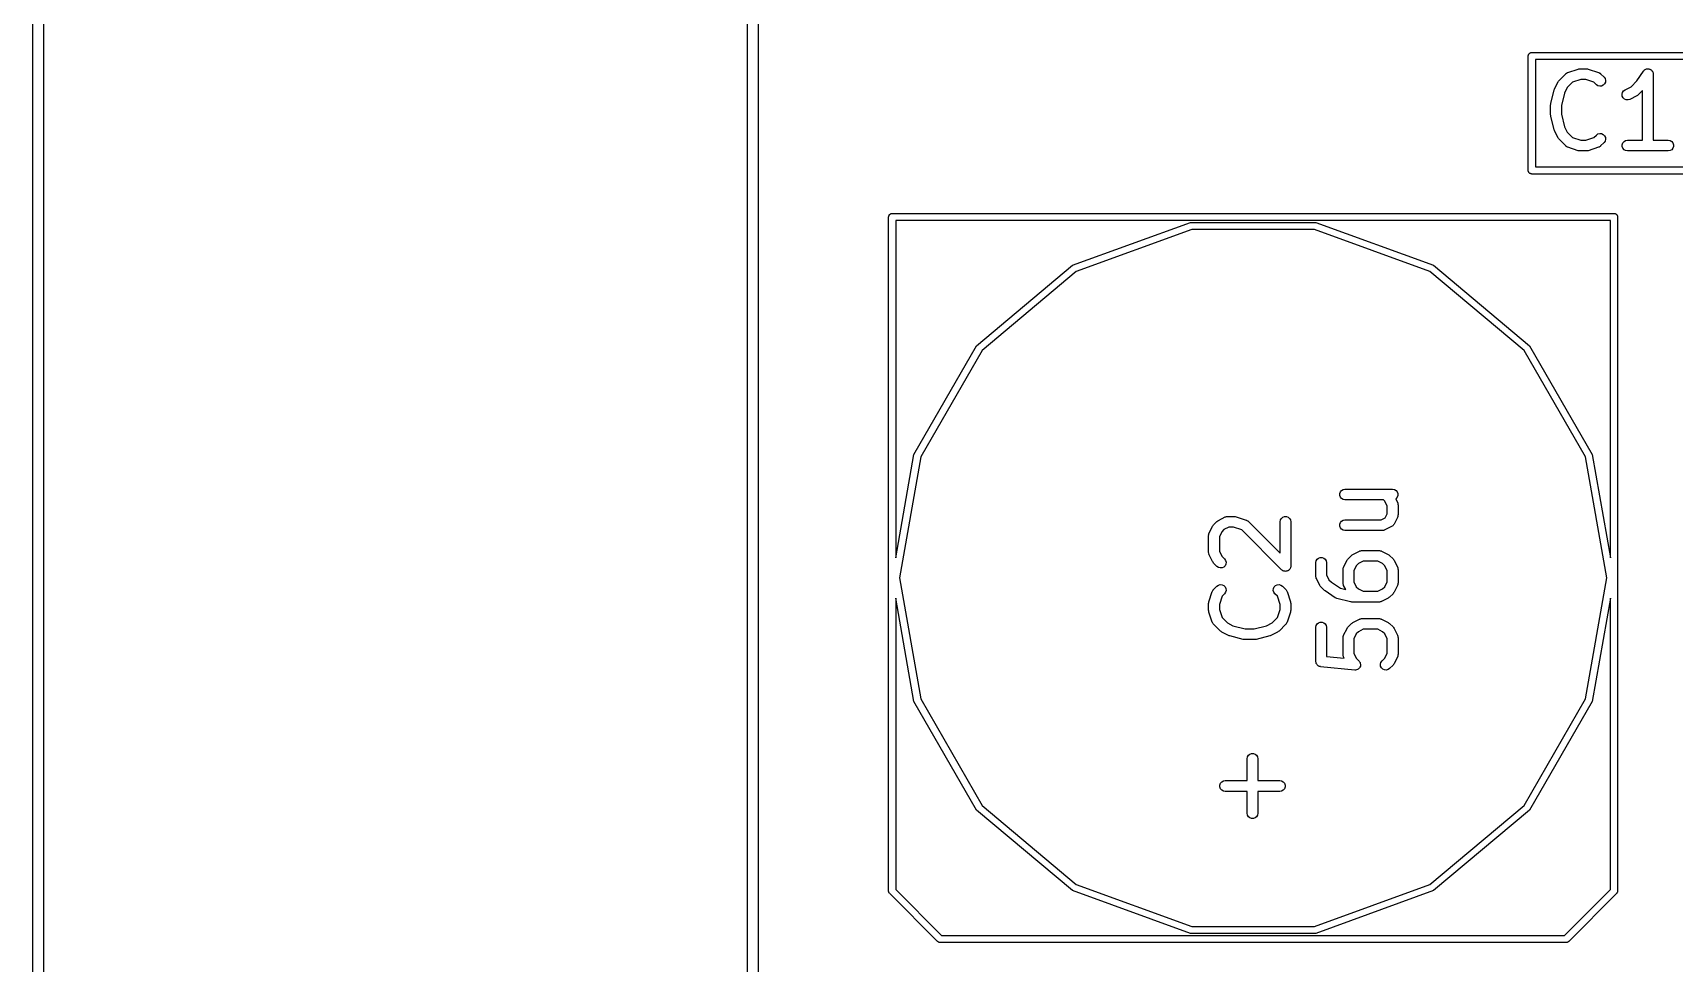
# Model space of a CAD drawing. Extents: x 1 to 57, y -99 to 45.
# Drawn here: x 0.93 to 23.89, y -85.89 to -72.88 of the extents above; entities that cross this region are included whole.
import ezdxf

# ---------------------------------------------------------------- set-up
doc = ezdxf.new("R2010")
doc.units = 0
doc.header["$MEASUREMENT"] = 0
doc.layers.add('BLACK', color=7, linetype='CONTINUOUS')

msp = doc.modelspace()

# ---------------------------------------------------------------- linework, layer by layer
at = {"layer": 'Black'}
for p, q in [((0.925, -99), (0.925, -1)), ((1.075, -1.075), (1.075, -98.925)), ((10.925, -98.925), (10.925, -1.075)), ((11.075, -1), (11.075, -99)), ((21.85, -73.2), (21.8508, -73.1957)), ((21.85, -74.8), (21.85, -73.2)), ((21.8508, -73.1913), (21.8523, -73.1872)), ((21.8508, -73.1957), (21.8508, -73.1913)), ((21.8523, -73.1872), (21.853, -73.1829)), ((21.853, -73.1829), (21.8552, -73.1791)), ((21.8552, -73.1791), (21.8567, -73.175)), ((21.8567, -73.175), (21.8595, -73.1716)), ((21.8595, -73.1716), (21.8617, -73.1679)), ((21.8617, -73.1679), (21.865, -73.165)), ((21.865, -73.165), (21.8679, -73.1617)), ((21.8679, -73.1617), (21.8716, -73.1595)), ((21.8716, -73.1595), (21.875, -73.1567)), ((21.875, -73.1567), (21.8791, -73.1552)), ((21.8791, -73.1552), (21.8829, -73.153)), ((21.8829, -73.153), (21.8872, -73.1523)), ((21.8872, -73.1523), (21.8913, -73.1508)), ((21.8913, -73.1508), (21.8957, -73.1508)), ((21.8957, -73.1508), (21.9, -73.15)), ((21.9, -73.15), (25.1, -73.15)), ((21.95, -73.25), (21.95, -74.75)), ((25.05, -73.25), (21.95, -73.25)), ((22.2803, -73.5422), (22.3755, -73.447)), ((22.3755, -73.447), (22.3791, -73.4445)), ((22.3791, -73.4445), (22.3819, -73.4413)), ((22.3819, -73.4413), (22.3897, -73.4371)), ((22.3897, -73.4371), (22.3969, -73.432)), ((22.3969, -73.432), (22.4011, -73.4309)), ((22.4011, -73.4309), (22.4049, -73.4288)), ((22.4049, -73.4288), (22.5477, -73.3812)), ((22.5477, -73.3812), (22.5596, -73.3795)), ((22.5596, -73.3795), (22.5714, -73.3774)), ((22.5714, -73.3774), (22.6667, -73.3774)), ((22.6667, -73.3774), (22.6785, -73.3795)), ((22.6785, -73.3795), (22.6904, -73.3812)), ((22.6904, -73.3812), (22.8332, -73.4288)), ((22.8332, -73.4288), (22.837, -73.4309)), ((22.837, -73.4309), (22.8412, -73.432)), ((22.8412, -73.432), (22.8484, -73.4371)), ((22.8484, -73.4371), (22.8561, -73.4413)), ((22.8561, -73.4413), (22.859, -73.4445)), ((22.859, -73.4445), (22.8626, -73.447)), ((22.8626, -73.447), (22.9102, -73.4946)), ((23.3703, -73.5475), (23.4614, -73.4108)), ((23.4614, -73.4108), (23.4643, -73.4078)), ((23.4643, -73.4078), (23.4664, -73.4042)), ((23.4664, -73.4042), (23.4732, -73.3984)), ((23.4732, -73.3984), (23.4794, -73.3919)), ((23.4794, -73.3919), (23.4831, -73.3901)), ((23.4831, -73.3901), (23.4863, -73.3874)), ((23.4863, -73.3874), (23.4947, -73.3844)), ((23.4947, -73.3844), (23.5027, -73.3804)), ((23.5027, -73.3804), (23.5069, -73.3799)), ((23.5069, -73.3799), (23.5108, -73.3785)), ((23.5108, -73.3785), (23.5197, -73.3785)), ((23.5197, -73.3785), (23.5286, -73.3775)), ((23.5286, -73.3775), (23.5327, -73.3785)), ((23.5327, -73.3785), (23.5368, -73.3785)), ((23.5368, -73.3785), (23.5452, -73.3816)), ((23.5452, -73.3816), (23.5539, -73.3837)), ((23.5539, -73.3837), (23.5574, -73.386)), ((23.5574, -73.386), (23.5613, -73.3874)), ((23.5613, -73.3874), (23.5682, -73.3932)), ((23.5682, -73.3932), (23.5756, -73.3981)), ((23.5756, -73.3981), (23.5781, -73.4015)), ((23.5781, -73.4015), (23.5813, -73.4042)), ((23.5813, -73.4042), (23.5857, -73.4119)), ((23.5857, -73.4119), (23.591, -73.4191)), ((23.591, -73.4191), (23.5922, -73.4231)), ((23.5922, -73.4231), (23.5943, -73.4267)), ((23.5943, -73.4267), (23.5958, -73.4355)), ((23.5958, -73.4355), (23.5984, -73.4441)), ((23.5984, -73.4441), (23.5981, -73.4483)), ((23.5981, -73.4483), (23.5988, -73.4524)), ((23.5988, -73.4524), (23.5988, -74.3774)), ((22.1653, -73.8628), (22.213, -73.6723)), ((22.213, -73.6723), (22.2163, -73.6648)), ((22.2163, -73.6648), (22.2186, -73.6569)), ((22.2186, -73.6569), (22.2663, -73.5617)), ((22.2663, -73.5617), (22.2734, -73.552)), ((22.2734, -73.552), (22.2803, -73.5422)), ((22.3565, -73.7167), (22.3131, -73.8902)), ((22.395, -73.6397), (22.3565, -73.7167)), ((22.4691, -73.5656), (22.395, -73.6397)), ((22.5836, -73.5274), (22.4691, -73.5656)), ((22.6545, -73.5274), (22.5836, -73.5274)), ((22.769, -73.5656), (22.6545, -73.5274)), ((22.8041, -73.6007), (22.769, -73.5656)), ((22.8254, -73.6156), (22.8041, -73.6007)), ((22.8506, -73.6223), (22.8254, -73.6156)), ((22.8766, -73.6201), (22.8506, -73.6223)), ((22.9002, -73.6091), (22.8766, -73.6201)), ((22.9186, -73.5906), (22.9002, -73.6091)), ((22.9102, -73.4946), (22.9251, -73.5159)), ((22.9296, -73.567), (22.9186, -73.5906)), ((22.9251, -73.5159), (22.9319, -73.5411)), ((22.9319, -73.5411), (22.9296, -73.567)), ((23.1632, -73.7336), (23.1693, -73.7083)), ((23.1693, -73.7083), (23.1836, -73.6865)), ((23.1836, -73.6865), (23.2046, -73.671)), ((23.2046, -73.671), (23.2889, -73.6288)), ((23.2889, -73.6288), (23.3703, -73.5475)), ((23.4488, -73.6811), (23.3864, -73.7435)), ((23.4488, -74.3774), (23.4488, -73.6811)), ((22.1631, -73.881), (22.1647, -73.8719)), ((22.1631, -74.0238), (22.1631, -73.881)), ((22.1647, -73.8719), (22.1653, -73.8628)), ((22.3131, -73.8902), (22.3131, -74.0146)), ((23.1662, -73.7595), (23.1632, -73.7336)), ((23.1779, -73.7828), (23.1662, -73.7595)), ((23.1968, -73.8007), (23.1779, -73.7828)), ((23.2207, -73.811), (23.1968, -73.8007)), ((23.2467, -73.8126), (23.2207, -73.811)), ((23.2716, -73.8052), (23.2467, -73.8126)), ((23.3669, -73.7576), (23.2716, -73.8052)), ((23.3765, -73.7504), (23.3669, -73.7576)), ((23.3864, -73.7435), (23.3765, -73.7504)), ((22.1647, -74.0328), (22.1631, -74.0238)), ((22.1653, -74.042), (22.1647, -74.0328)), ((22.213, -74.2325), (22.1653, -74.042)), ((22.3131, -74.0146), (22.3565, -74.1881)), ((22.2163, -74.24), (22.213, -74.2325)), ((22.2186, -74.2478), (22.2163, -74.24)), ((22.2663, -74.3431), (22.2186, -74.2478)), ((22.2734, -74.3527), (22.2663, -74.3431)), ((22.2803, -74.3626), (22.2734, -74.3527)), ((22.3755, -74.4578), (22.2803, -74.3626)), ((22.3565, -74.1881), (22.395, -74.2651)), ((22.395, -74.2651), (22.4691, -74.3392)), ((22.4691, -74.3392), (22.5836, -74.3774)), ((22.5836, -74.3774), (22.6545, -74.3774)), ((22.6545, -74.3774), (22.769, -74.3392)), ((22.769, -74.3392), (22.8041, -74.3041)), ((22.8041, -74.3041), (22.8254, -74.2892)), ((22.8254, -74.2892), (22.8506, -74.2824)), ((22.8506, -74.2824), (22.8766, -74.2847)), ((22.9102, -74.4102), (22.8626, -74.4578)), ((22.8766, -74.2847), (22.9002, -74.2957)), ((22.9002, -74.2957), (22.9186, -74.3141)), ((22.9251, -74.3888), (22.9102, -74.4102)), ((22.9186, -74.3141), (22.9296, -74.3377)), ((22.9319, -74.3637), (22.9251, -74.3888)), ((22.9296, -74.3377), (22.9319, -74.3637)), ((23.1731, -74.4149), (23.1899, -74.3949)), ((23.1899, -74.3949), (23.2124, -74.3819)), ((23.2124, -74.3819), (23.2381, -74.3774)), ((23.2381, -74.3774), (23.4488, -74.3774)), ((23.5988, -74.3774), (23.8095, -74.3774)), ((23.8095, -74.3774), (23.8352, -74.3819)), ((23.8352, -74.3819), (23.8577, -74.3949)), ((23.8577, -74.3949), (23.8745, -74.4149)), ((22.3791, -74.4603), (22.3755, -74.4578)), ((22.3819, -74.4635), (22.3791, -74.4603)), ((22.3897, -74.4677), (22.3819, -74.4635)), ((22.3969, -74.4727), (22.3897, -74.4677)), ((22.4011, -74.4739), (22.3969, -74.4727)), ((22.4049, -74.4759), (22.4011, -74.4739)), ((22.5477, -74.5235), (22.4049, -74.4759)), ((22.5596, -74.5253), (22.5477, -74.5235)), ((22.5714, -74.5274), (22.5596, -74.5253)), ((22.6667, -74.5274), (22.5714, -74.5274)), ((22.6785, -74.5253), (22.6667, -74.5274)), ((22.6904, -74.5235), (22.6785, -74.5253)), ((22.8332, -74.4759), (22.6904, -74.5235)), ((22.837, -74.4739), (22.8332, -74.4759)), ((22.8412, -74.4727), (22.837, -74.4739)), ((22.8484, -74.4677), (22.8412, -74.4727)), ((22.8561, -74.4635), (22.8484, -74.4677)), ((22.859, -74.4603), (22.8561, -74.4635)), ((22.8626, -74.4578), (22.859, -74.4603)), ((23.1642, -74.4394), (23.1731, -74.4149)), ((23.1642, -74.4654), (23.1642, -74.4394)), ((23.1731, -74.4899), (23.1642, -74.4654)), ((23.1899, -74.5098), (23.1731, -74.4899)), ((23.2124, -74.5229), (23.1899, -74.5098)), ((23.2381, -74.5274), (23.2124, -74.5229)), ((23.8095, -74.5274), (23.2381, -74.5274)), ((23.8352, -74.5229), (23.8095, -74.5274)), ((23.8577, -74.5098), (23.8352, -74.5229)), ((23.8745, -74.4899), (23.8577, -74.5098)), ((23.8745, -74.4149), (23.8834, -74.4394)), ((23.8834, -74.4654), (23.8745, -74.4899)), ((23.8834, -74.4394), (23.8834, -74.4654)), ((21.8508, -74.8043), (21.85, -74.8)), ((21.8508, -74.8087), (21.8508, -74.8043)), ((21.8523, -74.8128), (21.8508, -74.8087)), ((21.853, -74.8171), (21.8523, -74.8128)), ((21.8552, -74.8209), (21.853, -74.8171)), ((21.8567, -74.825), (21.8552, -74.8209)), ((21.8595, -74.8284), (21.8567, -74.825)), ((21.8617, -74.8321), (21.8595, -74.8284)), ((21.865, -74.835), (21.8617, -74.8321)), ((21.8679, -74.8383), (21.865, -74.835)), ((21.8716, -74.8405), (21.8679, -74.8383)), ((21.875, -74.8433), (21.8716, -74.8405)), ((21.8791, -74.8448), (21.875, -74.8433)), ((21.8829, -74.847), (21.8791, -74.8448)), ((21.8872, -74.8477), (21.8829, -74.847)), ((21.8913, -74.8492), (21.8872, -74.8477)), ((21.8957, -74.8492), (21.8913, -74.8492)), ((21.9, -74.85), (21.8957, -74.8492)), ((25.1, -74.85), (21.9, -74.85)), ((21.95, -74.75), (25.05, -74.75)), ((12.9, -75.45), (12.9008, -75.4457)), ((12.9, -84.88), (12.9, -75.45)), ((12.9008, -75.4413), (12.9023, -75.4372)), ((12.9008, -75.4457), (12.9008, -75.4413)), ((12.9023, -75.4372), (12.903, -75.4329)), ((12.903, -75.4329), (12.9052, -75.4291)), ((12.9052, -75.4291), (12.9067, -75.425)), ((12.9067, -75.425), (12.9095, -75.4216)), ((12.9095, -75.4216), (12.9117, -75.4179)), ((12.9117, -75.4179), (12.915, -75.415)), ((12.915, -75.415), (12.9179, -75.4117)), ((12.9179, -75.4117), (12.9216, -75.4095)), ((12.9216, -75.4095), (12.925, -75.4067)), ((12.925, -75.4067), (12.9291, -75.4052)), ((12.9291, -75.4052), (12.9329, -75.403)), ((12.9329, -75.403), (12.9372, -75.4023)), ((12.9372, -75.4023), (12.9413, -75.4008)), ((12.9413, -75.4008), (12.9457, -75.4008)), ((12.9457, -75.4008), (12.95, -75.4)), ((12.95, -75.4), (23.05, -75.4)), ((13, -75.5), (13, -80.2164)), ((23, -75.5), (13, -75.5)), ((15.475, -76.1266), (17.1231, -75.5267)), ((17.1231, -75.5267), (18.8769, -75.5267)), ((18.8769, -75.5267), (20.525, -76.1266)), ((23, -80.2164), (23, -75.5)), ((23.05, -75.4), (23.0543, -75.4008)), ((23.0543, -75.4008), (23.0587, -75.4008)), ((23.0587, -75.4008), (23.0628, -75.4023)), ((23.0628, -75.4023), (23.0671, -75.403)), ((23.0671, -75.403), (23.0709, -75.4052)), ((23.0709, -75.4052), (23.075, -75.4067)), ((23.075, -75.4067), (23.0784, -75.4095)), ((23.0784, -75.4095), (23.0821, -75.4117)), ((23.0821, -75.4117), (23.085, -75.415)), ((23.085, -75.415), (23.0883, -75.4179)), ((23.0883, -75.4179), (23.0905, -75.4216)), ((23.0905, -75.4216), (23.0933, -75.425)), ((23.0933, -75.425), (23.0948, -75.4291)), ((23.0948, -75.4291), (23.097, -75.4329)), ((23.097, -75.4329), (23.0977, -75.4372)), ((23.0977, -75.4372), (23.0992, -75.4413)), ((23.0992, -75.4413), (23.0992, -75.4457)), ((23.0992, -75.4457), (23.1, -75.45)), ((23.1, -75.45), (23.1, -84.88)), ((17.1404, -75.6252), (15.525, -76.2132)), ((18.8596, -75.6252), (17.1404, -75.6252)), ((20.475, -76.2132), (18.8596, -75.6252)), ((14.1315, -77.2539), (15.475, -76.1266)), ((15.525, -76.2132), (14.2081, -77.3182)), ((21.7919, -77.3182), (20.475, -76.2132)), ((20.525, -76.1266), (21.8685, -77.2539)), ((13.2546, -78.7728), (14.1315, -77.2539)), ((14.2081, -77.3182), (13.3485, -78.807)), ((22.6515, -78.807), (21.7919, -77.3182)), ((21.8685, -77.2539), (22.7454, -78.7728)), ((13, -80.2164), (13.2546, -78.7728)), ((22.7454, -78.7728), (23, -80.2164)), ((13.3485, -78.807), (13.05, -80.5)), ((22.95, -80.5), (22.6515, -78.807)), ((19.2119, -79.3203), (19.2208, -79.2958)), ((19.2119, -79.3464), (19.2119, -79.3203)), ((19.2208, -79.3708), (19.2119, -79.3464)), ((19.2208, -79.2958), (19.2375, -79.2759)), ((19.2375, -79.3908), (19.2208, -79.3708)), ((19.2375, -79.2759), (19.2601, -79.2629)), ((19.2601, -79.4038), (19.2375, -79.3908)), ((19.2601, -79.2629), (19.2857, -79.2583)), ((19.2857, -79.4083), (19.2601, -79.4038)), ((19.2857, -79.2583), (19.9524, -79.2583)), ((19.8261, -79.4083), (19.2857, -79.4083)), ((19.8431, -79.4254), (19.8261, -79.4083)), ((19.8774, -79.4939), (19.8431, -79.4254)), ((19.9524, -79.2583), (19.978, -79.2629)), ((19.978, -79.2629), (20.0006, -79.2759)), ((20.0006, -79.3908), (19.9951, -79.3939)), ((19.9951, -79.3939), (20.0195, -79.4426)), ((20.0006, -79.2759), (20.0173, -79.2958)), ((20.0173, -79.3708), (20.0006, -79.3908)), ((20.0173, -79.2958), (20.0262, -79.3203)), ((20.0262, -79.3464), (20.0173, -79.3708)), ((20.0195, -79.4426), (20.0207, -79.4468)), ((20.0207, -79.4468), (20.0229, -79.4505)), ((20.0229, -79.4505), (20.0244, -79.4592)), ((20.0244, -79.4592), (20.0269, -79.4676)), ((20.0262, -79.3203), (20.0262, -79.3464)), ((17.5141, -79.6948), (17.6093, -79.6472)), ((17.6093, -79.6472), (17.6135, -79.646)), ((17.6135, -79.646), (17.6172, -79.6438)), ((17.6172, -79.6438), (17.6259, -79.6423)), ((17.6259, -79.6423), (17.6343, -79.6398)), ((17.6343, -79.6398), (17.6386, -79.64)), ((17.6386, -79.64), (17.6429, -79.6393)), ((17.6429, -79.6393), (17.7381, -79.6393)), ((17.7381, -79.6393), (17.7499, -79.6414)), ((17.7499, -79.6414), (17.7618, -79.6431)), ((17.7618, -79.6431), (17.9047, -79.6908)), ((17.9047, -79.6908), (17.9085, -79.6928)), ((17.9085, -79.6928), (17.9126, -79.6939)), ((17.9126, -79.6939), (17.9198, -79.699)), ((18.3774, -79.7143), (18.3819, -79.6886)), ((18.3819, -79.6886), (18.3949, -79.6661)), ((18.3949, -79.6661), (18.4149, -79.6493)), ((18.4149, -79.6493), (18.4394, -79.6404)), ((18.4394, -79.6404), (18.4654, -79.6404)), ((18.4654, -79.6404), (18.4899, -79.6493)), ((18.4899, -79.6493), (18.5098, -79.6661)), ((18.5098, -79.6661), (18.5229, -79.6886)), ((18.5229, -79.6886), (18.5274, -79.7143)), ((19.2375, -79.7045), (19.2601, -79.6914)), ((19.2601, -79.6914), (19.2857, -79.6869)), ((19.2857, -79.6869), (19.7918, -79.6869)), ((19.7918, -79.6869), (19.8489, -79.6584)), ((19.8489, -79.6584), (19.8774, -79.6013)), ((19.8774, -79.6013), (19.8774, -79.4939)), ((20.0195, -79.6526), (19.9718, -79.7478)), ((20.0207, -79.6484), (20.0195, -79.6526)), ((20.0229, -79.6447), (20.0207, -79.6484)), ((20.0244, -79.636), (20.0229, -79.6447)), ((20.0269, -79.6276), (20.0244, -79.636)), ((20.0269, -79.4676), (20.0266, -79.4719)), ((20.0266, -79.4719), (20.0274, -79.4762)), ((20.0274, -79.619), (20.0266, -79.6233)), ((20.0266, -79.6233), (20.0269, -79.6276)), ((20.0274, -79.4762), (20.0274, -79.619)), ((17.3774, -79.9048), (17.3781, -79.9005)), ((17.3774, -80.1429), (17.3774, -79.9048)), ((17.3779, -79.8962), (17.3804, -79.8878)), ((17.3781, -79.9005), (17.3779, -79.8962)), ((17.3804, -79.8878), (17.3819, -79.8791)), ((17.3819, -79.8791), (17.3841, -79.8754)), ((17.3841, -79.8754), (17.3853, -79.8712)), ((17.3853, -79.8712), (17.4329, -79.776)), ((17.4329, -79.776), (17.4401, -79.7663)), ((17.4401, -79.7663), (17.447, -79.7565)), ((17.447, -79.7565), (17.4946, -79.7089)), ((17.4946, -79.7089), (17.5044, -79.702)), ((17.5044, -79.702), (17.5141, -79.6948)), ((17.5616, -79.8539), (17.5274, -79.9225)), ((17.5274, -79.9225), (17.5274, -80.1252)), ((17.592, -79.8235), (17.5616, -79.8539)), ((17.6606, -79.7893), (17.592, -79.8235)), ((17.7259, -79.7893), (17.6606, -79.7893)), ((17.8404, -79.8275), (17.7259, -79.7893)), ((18.3993, -80.3864), (17.8404, -79.8275)), ((17.9198, -79.699), (17.9276, -79.7032)), ((17.9276, -79.7032), (17.9304, -79.7064)), ((17.9304, -79.7064), (17.934, -79.7089)), ((17.934, -79.7089), (18.3774, -80.1523)), ((18.3774, -80.1523), (18.3774, -79.7143)), ((18.5274, -79.7143), (18.5274, -80.3333)), ((19.2119, -79.7489), (19.2208, -79.7244)), ((19.2119, -79.7749), (19.2119, -79.7489)), ((19.2208, -79.7994), (19.2119, -79.7749)), ((19.2208, -79.7244), (19.2375, -79.7045)), ((19.2375, -79.8194), (19.2208, -79.7994)), ((19.2601, -79.8324), (19.2375, -79.8194)), ((19.2857, -79.8369), (19.2601, -79.8324)), ((19.8095, -79.8369), (19.2857, -79.8369)), ((19.8138, -79.8362), (19.8095, -79.8369)), ((19.8181, -79.8364), (19.8138, -79.8362)), ((19.8265, -79.8339), (19.8181, -79.8364)), ((19.8352, -79.8324), (19.8265, -79.8339)), ((19.8389, -79.8302), (19.8352, -79.8324)), ((19.8431, -79.829), (19.8389, -79.8302)), ((19.9383, -79.7814), (19.8431, -79.829)), ((19.9471, -79.7748), (19.9383, -79.7814)), ((19.9563, -79.7687), (19.9471, -79.7748)), ((19.9576, -79.7671), (19.9563, -79.7687)), ((19.9592, -79.7659), (19.9576, -79.7671)), ((19.9653, -79.7567), (19.9592, -79.7659)), ((19.9718, -79.7478), (19.9653, -79.7567)), ((17.3781, -80.1471), (17.3774, -80.1429)), ((17.3779, -80.1514), (17.3781, -80.1471)), ((17.3804, -80.1599), (17.3779, -80.1514)), ((17.5274, -80.1252), (17.5616, -80.1937)), ((19.395, -80.171), (19.4903, -80.1234)), ((19.4903, -80.1234), (19.4944, -80.1222)), ((19.4944, -80.1222), (19.4982, -80.12)), ((19.4982, -80.12), (19.5068, -80.1185)), ((19.5068, -80.1185), (19.5152, -80.116)), ((19.5152, -80.116), (19.5196, -80.1162)), ((19.5196, -80.1162), (19.5238, -80.1155)), ((19.5238, -80.1155), (19.7619, -80.1155)), ((19.7619, -80.1155), (19.7662, -80.1162)), ((19.7662, -80.1162), (19.7705, -80.116)), ((19.7705, -80.116), (19.7789, -80.1185)), ((19.7789, -80.1185), (19.7876, -80.12)), ((19.7876, -80.12), (19.7913, -80.1222)), ((19.7913, -80.1222), (19.7954, -80.1234)), ((19.7954, -80.1234), (19.8907, -80.171)), ((17.3819, -80.1685), (17.3804, -80.1599)), ((17.3841, -80.1723), (17.3819, -80.1685)), ((17.3853, -80.1764), (17.3841, -80.1723)), ((17.4329, -80.2716), (17.3853, -80.1764)), ((17.4401, -80.2813), (17.4329, -80.2716)), ((17.447, -80.2911), (17.4401, -80.2813)), ((17.4946, -80.3387), (17.447, -80.2911)), ((17.5159, -80.3537), (17.4946, -80.3387)), ((17.5411, -80.3604), (17.5159, -80.3537)), ((17.567, -80.3582), (17.5411, -80.3604)), ((17.5616, -80.1937), (17.6007, -80.2327)), ((17.5906, -80.3472), (17.567, -80.3582)), ((17.6091, -80.3287), (17.5906, -80.3472)), ((17.6007, -80.2327), (17.6156, -80.254)), ((17.6201, -80.3051), (17.6091, -80.3287)), ((17.6156, -80.254), (17.6223, -80.2792)), ((17.6223, -80.2792), (17.6201, -80.3051)), ((18.5098, -80.3815), (18.5023, -80.3878)), ((18.5115, -80.3787), (18.5098, -80.3815)), ((18.5138, -80.3764), (18.5115, -80.3787)), ((18.518, -80.3675), (18.5138, -80.3764)), ((18.5229, -80.359), (18.518, -80.3675)), ((18.5234, -80.3557), (18.5229, -80.359)), ((18.5248, -80.3527), (18.5234, -80.3557)), ((18.5257, -80.343), (18.5248, -80.3527)), ((18.5274, -80.3333), (18.5257, -80.343)), ((18.8774, -80.2857), (18.8819, -80.2601)), ((18.8774, -80.4762), (18.8774, -80.2857)), ((18.8819, -80.2601), (18.8949, -80.2375)), ((18.8949, -80.2375), (18.9149, -80.2208)), ((18.9149, -80.2208), (18.9394, -80.2119)), ((18.9394, -80.2119), (18.9654, -80.2119)), ((18.9654, -80.2119), (18.9899, -80.2208)), ((18.9899, -80.2208), (19.0098, -80.2375)), ((19.0098, -80.2375), (19.0229, -80.2601)), ((19.0229, -80.2601), (19.0274, -80.2857)), ((19.0274, -80.2857), (19.0274, -80.4585)), ((19.2583, -80.381), (19.2591, -80.3767)), ((19.2583, -80.5714), (19.2583, -80.381)), ((19.2588, -80.3724), (19.2613, -80.364)), ((19.2591, -80.3767), (19.2588, -80.3724)), ((19.2613, -80.364), (19.2629, -80.3553)), ((19.2629, -80.3553), (19.265, -80.3516)), ((19.265, -80.3516), (19.2663, -80.3474)), ((19.2663, -80.3474), (19.3139, -80.2522)), ((19.3139, -80.2522), (19.321, -80.2425)), ((19.321, -80.2425), (19.3279, -80.2327)), ((19.3279, -80.2327), (19.3755, -80.1851)), ((19.3755, -80.1851), (19.3854, -80.1782)), ((19.3854, -80.1782), (19.395, -80.171)), ((19.4426, -80.3301), (19.4083, -80.3987)), ((19.473, -80.2997), (19.4426, -80.3301)), ((19.5415, -80.2655), (19.473, -80.2997)), ((19.7442, -80.2655), (19.5415, -80.2655)), ((19.8127, -80.2997), (19.7442, -80.2655)), ((19.8431, -80.3301), (19.8127, -80.2997)), ((19.8774, -80.3987), (19.8431, -80.3301)), ((19.8907, -80.171), (19.9003, -80.1782)), ((19.9003, -80.1782), (19.9102, -80.1851)), ((19.9102, -80.1851), (19.9578, -80.2327)), ((19.9578, -80.2327), (19.9647, -80.2425)), ((19.9647, -80.2425), (19.9718, -80.2522)), ((19.9718, -80.2522), (20.0195, -80.3474)), ((20.0195, -80.3474), (20.0207, -80.3516)), ((20.0207, -80.3516), (20.0229, -80.3553)), ((20.0229, -80.3553), (20.0244, -80.364)), ((20.0244, -80.364), (20.0269, -80.3724)), ((20.0269, -80.3724), (20.0266, -80.3767)), ((20.0266, -80.3767), (20.0274, -80.381)), ((20.0274, -80.381), (20.0274, -80.5714)), ((13.05, -80.5), (13.3485, -82.193)), ((17.4946, -80.6136), (17.5159, -80.5987)), ((17.5159, -80.5987), (17.5411, -80.592)), ((17.5411, -80.592), (17.567, -80.5942)), ((17.567, -80.5942), (17.5906, -80.6052)), ((17.5906, -80.6052), (17.6091, -80.6236)), ((18.2957, -80.6236), (18.3141, -80.6052)), ((18.3141, -80.6052), (18.3377, -80.5942)), ((18.3377, -80.5942), (18.3637, -80.592)), ((18.3637, -80.592), (18.3888, -80.5987)), ((18.3888, -80.5987), (18.4102, -80.6136)), ((18.4074, -80.392), (18.3993, -80.3864)), ((18.4149, -80.3983), (18.4074, -80.392)), ((18.418, -80.3994), (18.4149, -80.3983)), ((18.4207, -80.4013), (18.418, -80.3994)), ((18.4302, -80.4038), (18.4207, -80.4013)), ((18.4394, -80.4072), (18.4302, -80.4038)), ((18.4427, -80.4072), (18.4394, -80.4072)), ((18.4458, -80.408), (18.4427, -80.4072)), ((18.4556, -80.4072), (18.4458, -80.408)), ((18.4654, -80.4072), (18.4556, -80.4072)), ((18.4685, -80.4061), (18.4654, -80.4072)), ((18.4718, -80.4058), (18.4685, -80.4061)), ((18.4807, -80.4016), (18.4718, -80.4058)), ((18.4899, -80.3983), (18.4807, -80.4016)), ((18.4924, -80.3962), (18.4899, -80.3983)), ((18.4954, -80.3948), (18.4924, -80.3962)), ((18.5023, -80.3878), (18.4954, -80.3948)), ((18.8781, -80.4804), (18.8774, -80.4762)), ((18.8779, -80.4848), (18.8781, -80.4804)), ((18.8804, -80.4932), (18.8779, -80.4848)), ((18.8819, -80.5018), (18.8804, -80.4932)), ((18.8841, -80.5056), (18.8819, -80.5018)), ((18.8853, -80.5097), (18.8841, -80.5056)), ((18.9329, -80.605), (18.8853, -80.5097)), ((18.9401, -80.6146), (18.9329, -80.605)), ((19.0274, -80.4585), (19.0616, -80.527)), ((19.0616, -80.527), (19.0954, -80.5608)), ((19.0954, -80.5608), (19.2213, -80.6447)), ((19.2591, -80.5757), (19.2583, -80.5714)), ((19.2588, -80.58), (19.2591, -80.5757)), ((19.2613, -80.5884), (19.2588, -80.58)), ((19.2629, -80.5971), (19.2613, -80.5884)), ((19.265, -80.6008), (19.2629, -80.5971)), ((19.2663, -80.605), (19.265, -80.6008)), ((19.2954, -80.6632), (19.2663, -80.605)), ((19.4083, -80.3987), (19.4083, -80.5537)), ((19.4083, -80.5537), (19.4426, -80.6222)), ((19.8431, -80.6222), (19.8774, -80.5537)), ((19.8774, -80.5537), (19.8774, -80.3987)), ((20.0195, -80.605), (19.9718, -80.7002)), ((20.0207, -80.6008), (20.0195, -80.605)), ((20.0229, -80.5971), (20.0207, -80.6008)), ((20.0244, -80.5884), (20.0229, -80.5971)), ((20.0269, -80.58), (20.0244, -80.5884)), ((20.0274, -80.5714), (20.0266, -80.5757)), ((20.0266, -80.5757), (20.0269, -80.58)), ((22.6515, -82.193), (22.95, -80.5)), ((13.2546, -82.2272), (13, -80.7836)), ((13, -80.7836), (13, -84.8593)), ((17.3795, -80.8453), (17.3812, -80.8334)), ((17.3812, -80.8334), (17.4288, -80.6906)), ((17.4288, -80.6906), (17.4309, -80.6868)), ((17.4309, -80.6868), (17.432, -80.6826)), ((17.432, -80.6826), (17.4371, -80.6754)), ((17.4371, -80.6754), (17.4413, -80.6677)), ((17.4413, -80.6677), (17.4445, -80.6648)), ((17.4445, -80.6648), (17.447, -80.6613)), ((17.447, -80.6613), (17.4946, -80.6136)), ((17.5656, -80.7548), (17.5274, -80.8693)), ((17.6007, -80.7197), (17.5656, -80.7548)), ((17.6156, -80.6984), (17.6007, -80.7197)), ((17.6091, -80.6236), (17.6201, -80.6473)), ((17.6223, -80.6732), (17.6156, -80.6984)), ((17.6201, -80.6473), (17.6223, -80.6732)), ((18.2824, -80.6732), (18.2847, -80.6473)), ((18.2892, -80.6984), (18.2824, -80.6732)), ((18.2847, -80.6473), (18.2957, -80.6236)), ((18.3041, -80.7197), (18.2892, -80.6984)), ((18.3392, -80.7548), (18.3041, -80.7197)), ((18.3774, -80.8693), (18.3392, -80.7548)), ((18.4102, -80.6136), (18.4578, -80.6613)), ((18.4578, -80.6613), (18.4603, -80.6648)), ((18.4603, -80.6648), (18.4635, -80.6677)), ((18.4635, -80.6677), (18.4677, -80.6754)), ((18.4677, -80.6754), (18.4727, -80.6826)), ((18.4727, -80.6826), (18.4739, -80.6868)), ((18.4739, -80.6868), (18.4759, -80.6906)), ((18.4759, -80.6906), (18.5235, -80.8334)), ((18.5235, -80.8334), (18.5253, -80.8453)), ((18.947, -80.6245), (18.9401, -80.6146)), ((18.9946, -80.6721), (18.947, -80.6245)), ((19.0007, -80.6763), (18.9946, -80.6721)), ((19.006, -80.6815), (19.0007, -80.6763)), ((19.1489, -80.7767), (19.006, -80.6815)), ((19.1606, -80.7818), (19.1489, -80.7767)), ((19.1723, -80.787), (19.1606, -80.7818)), ((19.3628, -80.8347), (19.1723, -80.787)), ((19.2213, -80.6447), (19.2954, -80.6632)), ((19.3719, -80.8353), (19.3628, -80.8347)), ((19.381, -80.8369), (19.3719, -80.8353)), ((19.7619, -80.8369), (19.381, -80.8369)), ((19.4426, -80.6222), (19.473, -80.6526)), ((19.473, -80.6526), (19.5415, -80.6869)), ((19.5415, -80.6869), (19.7442, -80.6869)), ((19.7442, -80.6869), (19.8127, -80.6526)), ((19.7662, -80.8362), (19.7619, -80.8369)), ((19.7705, -80.8364), (19.7662, -80.8362)), ((19.7789, -80.8339), (19.7705, -80.8364)), ((19.7876, -80.8324), (19.7789, -80.8339)), ((19.7913, -80.8302), (19.7876, -80.8324)), ((19.7954, -80.829), (19.7913, -80.8302)), ((19.8907, -80.7814), (19.7954, -80.829)), ((19.8127, -80.6526), (19.8431, -80.6222)), ((19.9003, -80.7742), (19.8907, -80.7814)), ((19.9102, -80.7673), (19.9003, -80.7742)), ((19.9578, -80.7197), (19.9102, -80.7673)), ((19.9647, -80.7099), (19.9578, -80.7197)), ((19.9718, -80.7002), (19.9647, -80.7099)), ((23, -80.7836), (22.7454, -82.2272)), ((23, -84.8593), (23, -80.7836)), ((17.3774, -80.8571), (17.3795, -80.8453)), ((17.3774, -80.9524), (17.3774, -80.8571)), ((17.3795, -80.9642), (17.3774, -80.9524)), ((17.3812, -80.9761), (17.3795, -80.9642)), ((17.4288, -81.119), (17.3812, -80.9761)), ((17.5274, -80.8693), (17.5274, -80.9402)), ((17.5274, -80.9402), (17.5656, -81.0547)), ((17.5656, -81.0547), (17.6397, -81.1288)), ((18.2651, -81.1288), (18.3392, -81.0547)), ((18.3392, -81.0547), (18.3774, -80.9402)), ((18.3774, -80.9402), (18.3774, -80.8693)), ((18.5235, -80.9761), (18.4759, -81.119)), ((18.5253, -80.9642), (18.5235, -80.9761)), ((18.5253, -80.8453), (18.5274, -80.8571)), ((18.5274, -80.9524), (18.5253, -80.9642)), ((18.5274, -80.8571), (18.5274, -80.9524)), ((19.4944, -81.0745), (19.4982, -81.0724)), ((19.4982, -81.0724), (19.5068, -81.0709)), ((19.5068, -81.0709), (19.5152, -81.0683)), ((19.5152, -81.0683), (19.5196, -81.0686)), ((19.5196, -81.0686), (19.5238, -81.0679)), ((19.5238, -81.0679), (19.7619, -81.0679)), ((19.7619, -81.0679), (19.7662, -81.0686)), ((19.7662, -81.0686), (19.7705, -81.0683)), ((19.7705, -81.0683), (19.7789, -81.0709)), ((19.7789, -81.0709), (19.7876, -81.0724)), ((19.7876, -81.0724), (19.7913, -81.0745)), ((17.4309, -81.1228), (17.4288, -81.119)), ((17.432, -81.1269), (17.4309, -81.1228)), ((17.4371, -81.1341), (17.432, -81.1269)), ((17.4413, -81.1419), (17.4371, -81.1341)), ((17.4445, -81.1447), (17.4413, -81.1419)), ((17.447, -81.1483), (17.4445, -81.1447)), ((17.5422, -81.2435), (17.447, -81.1483)), ((17.552, -81.2504), (17.5422, -81.2435)), ((17.5617, -81.2576), (17.552, -81.2504)), ((17.6569, -81.3052), (17.5617, -81.2576)), ((17.6397, -81.1288), (17.7167, -81.1673)), ((17.7167, -81.1673), (17.8902, -81.2107)), ((17.8902, -81.2107), (18.0146, -81.2107)), ((18.0146, -81.2107), (18.1881, -81.1673)), ((18.1881, -81.1673), (18.2651, -81.1288)), ((18.3431, -81.2576), (18.2478, -81.3052)), ((18.3527, -81.2504), (18.3431, -81.2576)), ((18.3626, -81.2435), (18.3527, -81.2504)), ((18.4578, -81.1483), (18.3626, -81.2435)), ((18.4603, -81.1447), (18.4578, -81.1483)), ((18.4635, -81.1419), (18.4603, -81.1447)), ((18.4677, -81.1341), (18.4635, -81.1419)), ((18.4727, -81.1269), (18.4677, -81.1341)), ((18.4739, -81.1228), (18.4727, -81.1269)), ((18.4759, -81.119), (18.4739, -81.1228)), ((18.8774, -81.1905), (18.8819, -81.1648)), ((18.8774, -81.6667), (18.8774, -81.1905)), ((18.8819, -81.1648), (18.8949, -81.1423)), ((18.8949, -81.1423), (18.9149, -81.1255)), ((18.9149, -81.1255), (18.9394, -81.1166)), ((18.9394, -81.1166), (18.9654, -81.1166)), ((18.9654, -81.1166), (18.9899, -81.1255)), ((18.9899, -81.1255), (19.0098, -81.1423)), ((19.0098, -81.1423), (19.0229, -81.1648)), ((19.0229, -81.1648), (19.0274, -81.1905)), ((19.0274, -81.1905), (19.0274, -81.5988)), ((19.265, -81.3039), (19.2663, -81.2998)), ((19.2663, -81.2998), (19.3139, -81.2046)), ((19.3139, -81.2046), (19.321, -81.1949)), ((19.321, -81.1949), (19.3279, -81.1851)), ((19.3279, -81.1851), (19.3755, -81.1374)), ((19.3755, -81.1374), (19.3854, -81.1306)), ((19.3854, -81.1306), (19.395, -81.1234)), ((19.395, -81.1234), (19.4903, -81.0758)), ((19.4426, -81.2825), (19.4083, -81.351)), ((19.473, -81.2521), (19.4426, -81.2825)), ((19.5415, -81.2179), (19.473, -81.2521)), ((19.4903, -81.0758), (19.4944, -81.0745)), ((19.7442, -81.2179), (19.5415, -81.2179)), ((19.8127, -81.2521), (19.7442, -81.2179)), ((19.7913, -81.0745), (19.7954, -81.0758)), ((19.7954, -81.0758), (19.8907, -81.1234)), ((19.8431, -81.2825), (19.8127, -81.2521)), ((19.8774, -81.351), (19.8431, -81.2825)), ((19.8907, -81.1234), (19.9003, -81.1306)), ((19.9003, -81.1306), (19.9102, -81.1374)), ((19.9102, -81.1374), (19.9578, -81.1851)), ((19.9578, -81.1851), (19.9647, -81.1949)), ((19.9647, -81.1949), (19.9718, -81.2046)), ((19.9718, -81.2046), (20.0195, -81.2998)), ((20.0195, -81.2998), (20.0207, -81.3039)), ((17.6648, -81.3075), (17.6569, -81.3052)), ((17.6723, -81.3109), (17.6648, -81.3075)), ((17.8628, -81.3585), (17.6723, -81.3109)), ((17.8719, -81.3591), (17.8628, -81.3585)), ((17.881, -81.3607), (17.8719, -81.3591)), ((18.0238, -81.3607), (17.881, -81.3607)), ((18.0328, -81.3591), (18.0238, -81.3607)), ((18.042, -81.3585), (18.0328, -81.3591)), ((18.2325, -81.3109), (18.042, -81.3585)), ((18.24, -81.3075), (18.2325, -81.3109)), ((18.2478, -81.3052), (18.24, -81.3075)), ((19.2583, -81.3333), (19.2591, -81.3291)), ((19.2583, -81.5714), (19.2583, -81.3333)), ((19.2588, -81.3248), (19.2613, -81.3163)), ((19.2591, -81.3291), (19.2588, -81.3248)), ((19.2613, -81.3163), (19.2629, -81.3077)), ((19.2629, -81.3077), (19.265, -81.3039)), ((19.4083, -81.351), (19.4083, -81.5537)), ((19.8774, -81.5537), (19.8774, -81.351)), ((20.0207, -81.3039), (20.0229, -81.3077)), ((20.0229, -81.3077), (20.0244, -81.3163)), ((20.0244, -81.3163), (20.0269, -81.3248)), ((20.0269, -81.3248), (20.0266, -81.3291)), ((20.0266, -81.3291), (20.0274, -81.3333)), ((20.0274, -81.3333), (20.0274, -81.5714)), ((18.8779, -81.6695), (18.8774, -81.6667)), ((18.8776, -81.6723), (18.8779, -81.6695)), ((18.8801, -81.6822), (18.8776, -81.6723)), ((18.8819, -81.6923), (18.8801, -81.6822)), ((18.8833, -81.6948), (18.8819, -81.6923)), ((18.884, -81.6975), (18.8833, -81.6948)), ((18.8898, -81.706), (18.884, -81.6975)), ((18.8949, -81.7149), (18.8898, -81.706)), ((18.8971, -81.7167), (18.8949, -81.7149)), ((18.8987, -81.719), (18.8971, -81.7167)), ((18.907, -81.725), (18.8987, -81.719)), ((18.9149, -81.7316), (18.907, -81.725)), ((18.9175, -81.7326), (18.9149, -81.7316)), ((18.9198, -81.7342), (18.9175, -81.7326)), ((18.9297, -81.737), (18.9198, -81.7342)), ((18.9394, -81.7405), (18.9297, -81.737)), ((18.9422, -81.7405), (18.9394, -81.7405)), ((18.9449, -81.7413), (18.9422, -81.7405)), ((19.4211, -81.7889), (18.9449, -81.7413)), ((19.0274, -81.5988), (19.2756, -81.6236)), ((19.2591, -81.5757), (19.2583, -81.5714)), ((19.2588, -81.58), (19.2591, -81.5757)), ((19.2613, -81.5884), (19.2588, -81.58)), ((19.2629, -81.5971), (19.2613, -81.5884)), ((19.265, -81.6008), (19.2629, -81.5971)), ((19.2663, -81.605), (19.265, -81.6008)), ((19.2756, -81.6236), (19.2663, -81.605)), ((19.4083, -81.5537), (19.4426, -81.6222)), ((19.4426, -81.6222), (19.4816, -81.6613)), ((19.4895, -81.7581), (19.4805, -81.7668)), ((19.4816, -81.6613), (19.4819, -81.6616)), ((19.4819, -81.6616), (19.4823, -81.6619)), ((19.4823, -81.6619), (19.4893, -81.6723)), ((19.4893, -81.6723), (19.4965, -81.6826)), ((19.4897, -81.7576), (19.4895, -81.7581)), ((19.49, -81.7573), (19.4897, -81.7576)), ((19.4953, -81.7459), (19.49, -81.7573)), ((19.5008, -81.7346), (19.4953, -81.7459)), ((19.4965, -81.6826), (19.4967, -81.683)), ((19.4967, -81.683), (19.4969, -81.6834)), ((19.4969, -81.6834), (19.5, -81.6956)), ((19.5, -81.6956), (19.5033, -81.7077)), ((19.501, -81.7337), (19.5008, -81.7341)), ((19.5008, -81.7341), (19.5008, -81.7346)), ((19.5021, -81.7212), (19.501, -81.7337)), ((19.5034, -81.7087), (19.5021, -81.7212)), ((19.5033, -81.7077), (19.5032, -81.7082)), ((19.5032, -81.7082), (19.5034, -81.7087)), ((19.7824, -81.7077), (19.7892, -81.6826)), ((19.7847, -81.7337), (19.7824, -81.7077)), ((19.7957, -81.7573), (19.7847, -81.7337)), ((19.7892, -81.6826), (19.8041, -81.6613)), ((19.8141, -81.7757), (19.7957, -81.7573)), ((19.8041, -81.6613), (19.8431, -81.6222)), ((19.8431, -81.6222), (19.8774, -81.5537)), ((19.9578, -81.7197), (19.9102, -81.7673)), ((19.9647, -81.7099), (19.9578, -81.7197)), ((19.9718, -81.7002), (19.9647, -81.7099)), ((20.0195, -81.605), (19.9718, -81.7002)), ((20.0207, -81.6008), (20.0195, -81.605)), ((20.0229, -81.5971), (20.0207, -81.6008)), ((20.0244, -81.5884), (20.0229, -81.5971)), ((20.0269, -81.58), (20.0244, -81.5884)), ((20.0274, -81.5714), (20.0266, -81.5757)), ((20.0266, -81.5757), (20.0269, -81.58)), ((19.4216, -81.7889), (19.4211, -81.7889)), ((19.422, -81.789), (19.4216, -81.7889)), ((19.4345, -81.7879), (19.422, -81.789)), ((19.4471, -81.787), (19.4345, -81.7879)), ((19.4475, -81.7868), (19.4471, -81.787)), ((19.448, -81.7867), (19.4475, -81.7868)), ((19.4594, -81.7814), (19.448, -81.7867)), ((19.4708, -81.7763), (19.4594, -81.7814)), ((19.4712, -81.7759), (19.4708, -81.7763)), ((19.4716, -81.7757), (19.4712, -81.7759)), ((19.4805, -81.7668), (19.4716, -81.7757)), ((19.8377, -81.7867), (19.8141, -81.7757)), ((19.8637, -81.789), (19.8377, -81.7867)), ((19.8888, -81.7823), (19.8637, -81.789)), ((19.9102, -81.7673), (19.8888, -81.7823)), ((13.3485, -82.193), (14.2081, -83.6818)), ((21.7919, -83.6818), (22.6515, -82.193)), ((14.1315, -83.7461), (13.2546, -82.2272)), ((22.7454, -82.2272), (21.8685, -83.7461)), ((17.9164, -83.029), (17.921, -83.0034)), ((17.9164, -83.335), (17.9164, -83.029)), ((17.921, -83.0034), (17.934, -82.9808)), ((17.934, -82.9808), (17.9539, -82.9641)), ((17.9539, -82.9641), (17.9784, -82.9552)), ((17.9784, -82.9552), (18.0045, -82.9552)), ((18.0045, -82.9552), (18.0289, -82.9641)), ((18.0289, -82.9641), (18.0489, -82.9808)), ((18.0489, -82.9808), (18.0619, -83.0034)), ((18.0619, -83.0034), (18.0664, -83.029)), ((18.0664, -83.029), (18.0664, -83.335)), ((17.5455, -83.3725), (17.5623, -83.3525)), ((17.5623, -83.3525), (17.5848, -83.3395)), ((17.5848, -83.3395), (17.6105, -83.335)), ((17.6105, -83.335), (17.9164, -83.335)), ((18.0664, -83.335), (18.3724, -83.335)), ((18.3724, -83.335), (18.398, -83.3395)), ((18.398, -83.3395), (18.4206, -83.3525)), ((18.4206, -83.3525), (18.4373, -83.3725)), ((17.5366, -83.397), (17.5455, -83.3725)), ((17.5366, -83.423), (17.5366, -83.397)), ((17.5455, -83.4475), (17.5366, -83.423)), ((17.5623, -83.4675), (17.5455, -83.4475)), ((17.5848, -83.4805), (17.5623, -83.4675)), ((17.6105, -83.485), (17.5848, -83.4805)), ((17.9164, -83.485), (17.6105, -83.485)), ((17.9164, -83.791), (17.9164, -83.485)), ((18.3724, -83.485), (18.0664, -83.485)), ((18.0664, -83.485), (18.0664, -83.791)), ((18.398, -83.4805), (18.3724, -83.485)), ((18.4206, -83.4675), (18.398, -83.4805)), ((18.4373, -83.4475), (18.4206, -83.4675)), ((18.4373, -83.3725), (18.4462, -83.397)), ((18.4462, -83.423), (18.4373, -83.4475)), ((18.4462, -83.397), (18.4462, -83.423)), ((15.475, -84.8734), (14.1315, -83.7461)), ((14.2081, -83.6818), (15.525, -84.7868)), ((17.921, -83.8166), (17.9164, -83.791)), ((17.934, -83.8392), (17.921, -83.8166)), ((18.0619, -83.8166), (18.0489, -83.8392)), ((18.0664, -83.791), (18.0619, -83.8166)), ((20.475, -84.7868), (21.7919, -83.6818)), ((21.8685, -83.7461), (20.525, -84.8734)), ((17.9539, -83.8559), (17.934, -83.8392)), ((17.9784, -83.8648), (17.9539, -83.8559)), ((18.0045, -83.8648), (17.9784, -83.8648)), ((18.0289, -83.8559), (18.0045, -83.8648)), ((18.0489, -83.8392), (18.0289, -83.8559)), ((12.9004, -84.8822), (12.9, -84.88)), ((12.9002, -84.8844), (12.9004, -84.8822)), ((12.9019, -84.8907), (12.9002, -84.8844)), ((12.903, -84.8971), (12.9019, -84.8907)), ((12.9041, -84.899), (12.903, -84.8971)), ((12.9047, -84.9011), (12.9041, -84.899)), ((12.9084, -84.9065), (12.9047, -84.9011)), ((12.9117, -84.9121), (12.9084, -84.9065)), ((12.9134, -84.9136), (12.9117, -84.9121)), ((12.9146, -84.9154), (12.9134, -84.9136)), ((13.5846, -85.5854), (12.9146, -84.9154)), ((13, -84.8593), (13.6407, -85.5)), ((17.1231, -85.4733), (15.475, -84.8734)), ((15.525, -84.7868), (17.1404, -85.3748)), ((18.8596, -85.3748), (20.475, -84.7868)), ((20.525, -84.8734), (18.8769, -85.4733)), ((22.3593, -85.5), (23, -84.8593)), ((23.0854, -84.9154), (22.4154, -85.5854)), ((23.0866, -84.9136), (23.0854, -84.9154)), ((23.0883, -84.9121), (23.0866, -84.9136)), ((23.0916, -84.9065), (23.0883, -84.9121)), ((23.0953, -84.9011), (23.0916, -84.9065)), ((23.0959, -84.899), (23.0953, -84.9011)), ((23.097, -84.8971), (23.0959, -84.899)), ((23.0981, -84.8907), (23.097, -84.8971)), ((23.0998, -84.8844), (23.0981, -84.8907)), ((23.1, -84.88), (23.0996, -84.8822)), ((23.0996, -84.8822), (23.0998, -84.8844)), ((17.1404, -85.3748), (18.8596, -85.3748)), ((13.5864, -85.5866), (13.5846, -85.5854)), ((13.5879, -85.5883), (13.5864, -85.5866)), ((13.5935, -85.5916), (13.5879, -85.5883)), ((13.5989, -85.5953), (13.5935, -85.5916)), ((13.601, -85.5959), (13.5989, -85.5953)), ((13.6029, -85.597), (13.601, -85.5959)), ((13.6093, -85.5981), (13.6029, -85.597)), ((13.6156, -85.5998), (13.6093, -85.5981)), ((13.6178, -85.5996), (13.6156, -85.5998)), ((13.62, -85.6), (13.6178, -85.5996)), ((22.38, -85.6), (13.62, -85.6)), ((13.6407, -85.5), (22.3593, -85.5)), ((18.8769, -85.4733), (17.1231, -85.4733)), ((22.3822, -85.5996), (22.38, -85.6)), ((22.3844, -85.5998), (22.3822, -85.5996)), ((22.3907, -85.5981), (22.3844, -85.5998)), ((22.3971, -85.597), (22.3907, -85.5981)), ((22.399, -85.5959), (22.3971, -85.597)), ((22.4011, -85.5953), (22.399, -85.5959)), ((22.4065, -85.5916), (22.4011, -85.5953)), ((22.4121, -85.5883), (22.4065, -85.5916)), ((22.4136, -85.5866), (22.4121, -85.5883)), ((22.4154, -85.5854), (22.4136, -85.5866))]:
    msp.add_line(p, q, dxfattribs=at)

doc.saveas('drawing.dxf')
